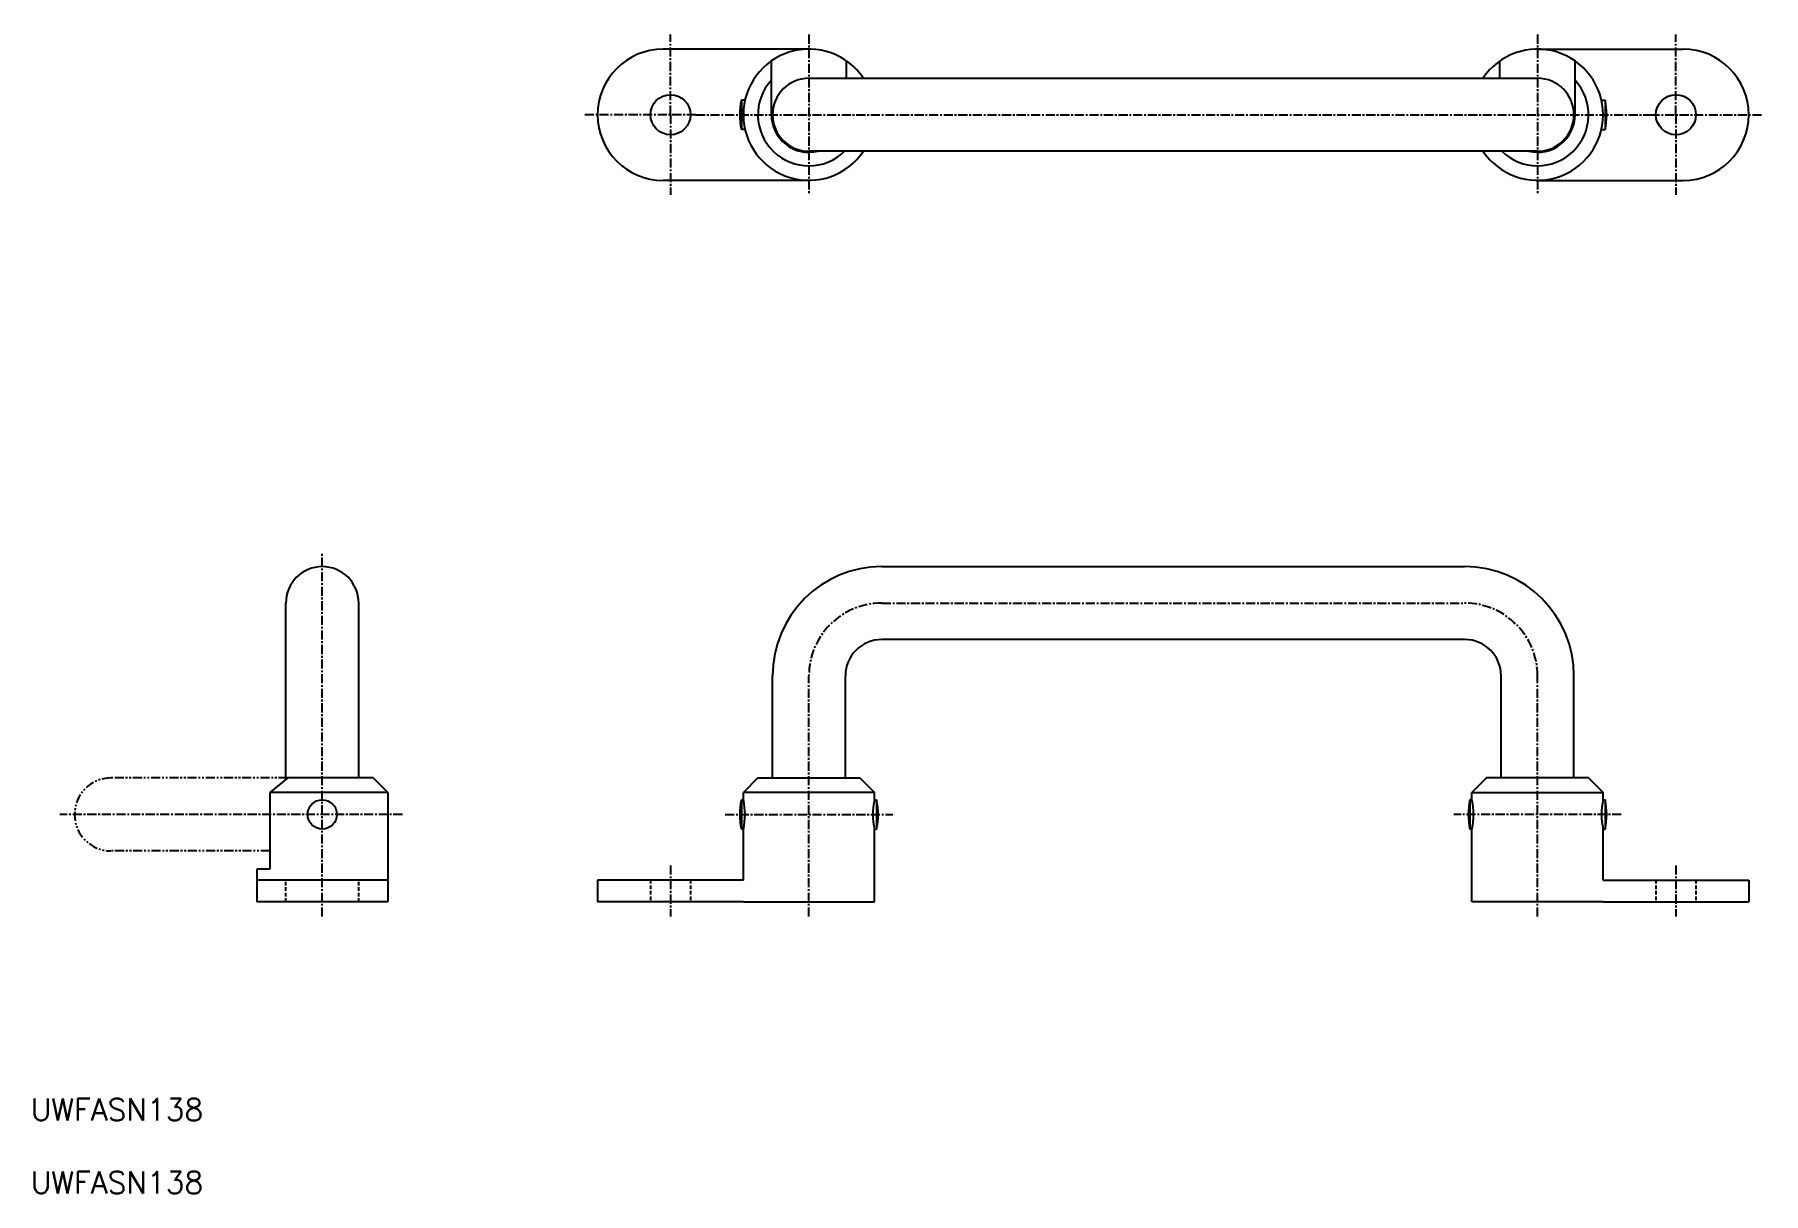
# Model space of a CAD drawing. Extents: x 11 to 248, y 10 to 169.
import ezdxf

# ---------------------------------------------------------------- set-up
doc = ezdxf.new("R2010")
doc.units = 0
for name, pattern in [('CENTER', [2, 1.25, -0.25, 0.25, -0.25]), ('DASHED', [0.75, 0.5, -0.25]), ('PHANTOM', [2.5, 1.25, -0.25, 0.25, -0.25, 0.25, -0.25])]:
    doc.linetypes.add(name, pattern=pattern)
doc.layers.get('0').update_dxf_attribs({"linetype": 'CONTINUOUS'})
doc.layers.add('CENTER', color=1, linetype='CENTER')
doc.styles.get("Standard").update_dxf_attribs({"font": 'txt.shx'})

msp = doc.modelspace()

# ---------------------------------------------------------------- linework, layer by layer
at = {"color": 7, "linetype": 'CONTINUOUS'}
for p, q in [((116.79, 167), (96.79, 167)), ((216.79, 167), (236.79, 167)), ((111.64, 158), (111.64, 165.38)), ((121.94, 163), (121.94, 165.38)), ((211.64, 163), (211.64, 165.38)), ((221.94, 158), (221.94, 165.38)), ((116.79, 163), (216.79, 163)), ((108.02, 160), (107.52, 160)), ((107.52, 160), (107.52, 156)), ((225.57, 160), (226.07, 160)), ((226.07, 160), (226.07, 156)), ((108.02, 156), (107.52, 156)), ((225.57, 156), (226.07, 156)), ((216.79, 153), (116.79, 153)), ((116.79, 149), (96.79, 149)), ((216.79, 149), (236.79, 149)), ((126.79, 96), (206.79, 96)), ((45, 66.79), (45, 91)), ((55, 67), (55, 91)), ((206.79, 86), (126.79, 86)), ((111.79, 67), (111.79, 81)), ((121.79, 67), (121.79, 81)), ((211.79, 67), (211.79, 81)), ((221.79, 67), (221.79, 81)), ((45.26, 67), (42.8, 65)), ((57, 67), (45.26, 67)), ((57, 67), (59, 65)), ((109.79, 67), (107.79, 65)), ((109.79, 67), (123.79, 67)), ((123.79, 67), (125.79, 65)), ((209.79, 67), (207.79, 65)), ((223.79, 67), (209.79, 67)), ((223.79, 67), (225.79, 65)), ((59, 65), (42.8, 65)), ((42.8, 65), (42.8, 54.5)), ((59, 65), (59, 50)), ((107.79, 64), (107.79, 65)), ((125.79, 65), (107.79, 65)), ((125.79, 64), (125.79, 65)), ((207.79, 64), (207.79, 65)), ((207.79, 65), (225.79, 65)), ((225.79, 64), (225.79, 65)), ((107.52, 64), (107.52, 60)), ((107.79, 64), (107.52, 64)), ((125.79, 64), (126.07, 64)), ((126.07, 64), (126.07, 60)), ((207.52, 64), (207.52, 60)), ((207.79, 64), (207.52, 64)), ((225.79, 64), (226.07, 64)), ((226.07, 64), (226.07, 60)), ((107.79, 60), (107.52, 60)), ((107.79, 53), (107.79, 60)), ((125.79, 60), (126.07, 60)), ((125.79, 50), (125.79, 60)), ((207.79, 60), (207.52, 60)), ((207.79, 50), (207.79, 60)), ((225.79, 60), (226.07, 60)), ((225.79, 53), (225.79, 60)), ((42.8, 54.5), (41, 54.5)), ((41, 54.5), (41, 50)), ((59, 53), (41, 53)), ((87.79, 53), (87.79, 50)), ((107.79, 53), (87.79, 53)), ((225.79, 53), (245.79, 53)), ((245.79, 53), (245.79, 50)), ((59, 50), (41, 50)), ((107.79, 50), (87.79, 50)), ((107.79, 50), (125.79, 50)), ((225.79, 50), (207.79, 50)), ((225.79, 50), (245.79, 50))]:
    msp.add_line(p, q, dxfattribs=at)
at = {"color": 3, "linetype": 'PHANTOM'}
for p, q in [((45.26, 67), (21, 67)), ((42.8, 57), (21, 57))]:
    msp.add_line(p, q, dxfattribs=at)
at = {"color": 3, "linetype": 'DASHED'}
for p, q in [((45, 50), (45, 53)), ((55, 50), (55, 53)), ((95.04, 53), (95.04, 50)), ((100.54, 53), (100.54, 50)), ((233.04, 53), (233.04, 50)), ((238.54, 53), (238.54, 50))]:
    msp.add_line(p, q, dxfattribs=at)
at = {"color": 7, "linetype": 'CONTINUOUS'}
for centre, radius in [((97.79, 158), 2.75), ((235.79, 158), 2.75), ((50, 62), 2)]:
    msp.add_circle(centre, radius, dxfattribs=at)
for centre, radius, start, end in [((96.79, 158), 9, 90, 270), ((116.79, 158), 9, 33.749, 326.251), ((216.79, 158), 9, 213.749, 146.251), ((236.79, 158), 9, 270, 90), ((116.79, 158), 7, 137.3676, 314.4153), ((116.79, 158), 5, 90, 270), ((216.79, 158), 7, 225.5847, 42.6324), ((216.79, 158), 5, 270, 90), ((116.29, 158), 9, 167.1604, 192.8396), ((217.29, 158), 9, 347.1604, 12.8396), ((116.79, 158), 5.15, 180, 283.8624), ((216.79, 158), 5.15, 256.1376, 360), ((50, 91), 5, 0, 180), ((126.79, 81), 15, 90, 180), ((206.79, 81), 15, 0, 90), ((126.79, 81), 5, 90, 180), ((206.79, 81), 5, 0, 90), ((116.29, 62), 9, 167.1604, 192.8396), ((99.02, 62), 9, 347.1604, 12.8396), ((134.57, 62), 9, 167.1604, 192.8396), ((117.29, 62), 9, 347.1604, 12.8396), ((216.29, 62), 9, 167.1604, 192.8396), ((199.02, 62), 9, 347.1604, 12.8396), ((234.57, 62), 9, 167.1604, 192.8396), ((217.29, 62), 9, 347.1604, 12.8396)]:
    msp.add_arc(centre, radius, start, end, dxfattribs=at)
at = {"color": 3, "linetype": 'PHANTOM'}
msp.add_arc((21, 62), 5, 90, 270, dxfattribs=at)
at = {"layer": 'CENTER', "color": 1, "linetype": 'CENTER'}
for p, q in [((97.79, 158), (97.79, 169)), ((116.79, 169), (116.79, 147)), ((216.79, 169), (216.79, 147)), ((235.79, 158), (235.79, 169)), ((101.29, 158), (85.79, 158)), ((97.79, 158), (97.79, 147)), ((101.29, 158), (232.29, 158)), ((232.29, 158), (247.79, 158)), ((235.79, 158), (235.79, 147)), ((50, 48), (50, 98)), ((126.79, 91), (206.79, 91)), ((116.79, 48), (116.79, 81)), ((216.79, 48), (216.79, 81)), ((61, 62), (14, 62)), ((105.29, 62), (128.29, 62)), ((228.29, 62), (205.29, 62)), ((97.79, 55), (97.79, 48)), ((235.79, 55), (235.79, 48))]:
    msp.add_line(p, q, dxfattribs=at)
for centre, start, end in [((126.79, 81), 90, 180), ((206.79, 81), 0, 90)]:
    msp.add_arc(centre, 10, start, end, dxfattribs=at)

# ---------------------------------------------------------------- texts
at = {"color": 7, "linetype": 'CONTINUOUS'}
for p in [(10, 20), (10, 10)]:
    msp.add_text('UWFASN138', height=3, dxfattribs=at).set_placement(p)

doc.saveas('drawing.dxf')
